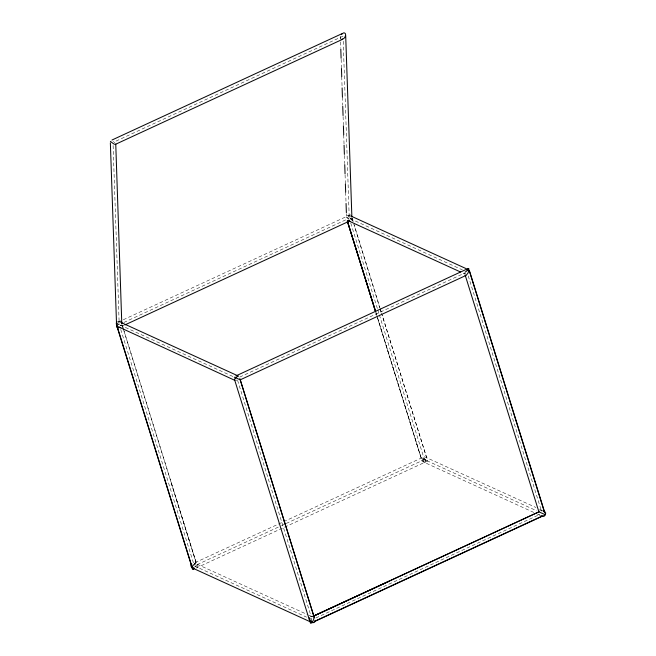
<?xml version="1.0" encoding="UTF-8"?>
<svg xmlns="http://www.w3.org/2000/svg" width="656" height="656" viewBox="0 0 656 656"><rect width="100%" height="100%" fill="white"/><g stroke="black" fill="none" stroke-linecap="round" stroke-linejoin="round"><path stroke-width="0.49" stroke-dasharray="3.28 2.46" d="M122.344 325.991C122.073 324.556 122.598 326.68 120.532 325.179M352.247 219.563L352.247 219.137L351.919 220.547M465.112 273.872L465.276 273.06M340.735 36.088L340.513 40.893M121.491 324.736L121.13 325.491M348.508 216.841L350.14 214.873M539.617 510.852L542.012 510.311M197.358 567.26L197.907 565.628L196.841 564.135M195.619 566.579L196.488 565.365A5.297 2.001 -33.2 0 0 196.644 564.972M346.803 215.66L348.295 215.102L350.148 215.75M118.424 322.26L120.532 321.276M236.988 380.013L236.201 380.382M343.047 36.137L113.931 142.073L114.784 142.672M118.08 322.162L345.335 217.087M348.123 215.799L350.255 214.807M123.853 322.465L346.475 219.522M122.098 326.221L123.951 325.36M239.76 377.077L465.161 272.855M195.094 562.618L424.309 456.666L535.952 507.514M197.153 564.636L280.637 526.03M281.563 525.604L285.278 523.89M286.205 523.463L424.416 459.553L536.616 510.778M315.848 617.968L539.396 514.599M196.005 568.112L427.687 461.004L381.669 313.363M424.703 462.39L424.153 462.39M310.436 616.64L311.821 616.64M195.586 562.422L196.046 562.52M423.227 461.676L425.104 460.725L426.531 458.995A5.297 2.001 -33.2 0 0 426.753 458.06M118.088 321.473L120.31 322.145M421.997 458.495L427.163 460.783L421.652 458.323M121.606 325.679L120.532 325.204M348.5 216.816L349.468 217.308M349.525 215.406L350.345 215.783M350.181 218.661L462.382 269.887M463.234 273.232L465.088 274.077M539.568 509.163L542.446 510.483M533.754 512.426L422.202 461.398L376.806 315.749M537.379 514.083L540.257 515.395M120.138 325.032L233.274 376.675M197.226 564.267L307.762 614.729M308.681 615.148L312.412 616.845M194.373 565.923L306.573 617.14M119.507 321.784L120.532 322.432M113.168 141.54L113.701 141.868M426.343 457.478L426.712 457.872L381.677 313.822M539.544 514.976L538.847 514.173M423.596 461.857L423.071 459.831L423.407 457.626A5.297 2.025 81.4 0 1 423.965 456.822M351.887 219.383L350.706 218.136A5.297 2.55 -66.1 0 1 350.156 219.358M352.034 218.128L353.707 223.598M340.53 38.515L340.407 37.827M123.976 330.96L195.98 562.143M171.118 482.808L196.062 562.299M468.236 275.905L541.569 511.36M352.133 218.44L379.849 307.508M380.152 308.484L381.366 312.387M379.849 307.984L354.002 224.565M380.152 308.951L381.39 312.92M350.771 223.122L377.553 309.099M377.856 310.075L379.078 313.986M379.381 314.962L424.416 459.553M375.896 312.723L376.503 314.675M376.806 315.651L421.177 458.118L376.897 315.487M375.896 312.822L376.503 314.773M237.587 380.324L311.231 616.755M123.672 329.984L122.065 324.704L123.074 328.041M123.394 328.984L196.251 562.889M120.737 329.492L193.463 562.987M375.986 312.551L376.593 314.511M351.903 217.866L351.993 219.719M343.219 41.246L349.222 217.218M340.546 41.91L340.759 48.052M341.145 59.294L341.456 68.495M341.735 76.678L342.079 86.904M342.432 97.129L342.711 105.304M343.096 116.555L343.375 124.738M343.719 134.956L344.039 144.164M344.416 155.406L344.695 163.59M345.081 174.832L345.392 184.041M345.671 192.216L346.024 202.442M346.409 213.692L346.475 215.734M113.111 145.566L119.179 323.58M424.867 462.283A5.297 2.025 81.4 0 0 425.424 461.48L425.35 457.47L422.316 460.077A5.297 2.001 -33.2 0 0 422.079 461.045M541.216 510.942A5.297 4.543 35 0 1 542.028 510.852M195.816 565.808A5.297 2.55 -66.1 0 1 195.48 566.62M464.686 273.486A5.297 2.001 -33.2 0 1 464.719 273.06"/><path stroke-width="0.98" d="M117.112 321.752L116.26 323.014L116.497 324.892A5.297 4.567 12.8 0 0 117.473 326.376L235.045 380.447M351.181 216.168L351.075 216.849M121.795 323.703L115.751 143.984M117.088 324.113C115.44 325.901 117.408 329.46 119.769 327.155M192.561 567.284L192.479 568.014L194.225 568.391A5.297 4.543 35 0 0 194.529 568.391M310.354 620.912L310.255 622.667M310.96 618.255L311.411 622.118M309.304 617.698L309.427 619.969A5.297 4.567 12.8 0 0 310.403 621.453C311.78 623.774 315.93 622.708 315.101 620.273M465.161 272.101L468.351 269.854M466.67 269.952L467.949 268.607M194.561 568.203L193.454 569.301M349.312 220.695L348.992 221.072L460.446 271.953M348.336 221.621L349.008 221.088L350.214 221.375M191.888 564.16C189.486 565.103 191.946 567.506 192.487 568.9M311.239 623.061L312.887 621.084A5.297 2.55 -66.1 0 0 313.666 619.321L314.076 616.976L240.219 379.808M544.447 515.214C547.276 513.353 544.718 510.909 543.078 510.926M341.464 39.426L343.834 38.483A5.297 4.018 -72.2 0 0 344.958 37.023C347.098 33.743 344.121 31.439 342.26 33.784A5.297 4.018 -72.2 0 0 341.686 34.415M111.971 140.031L342.014 33.661M115.538 144.295L342.809 39.204M124.878 324.933L349.361 221.138M235.848 375.929L465.891 269.559M240.252 379.816L466.022 275.43L467.769 273.396A5.297 2.55 -66.1 0 0 468.548 271.641L468.917 269.067M538.912 511.86L312.961 616.361L539.273 511.696M314.749 621.24L542.004 516.157L544.111 516.264L545.021 515.296L545.12 513.779M314.199 621.691L543.316 515.755M312.781 616.427L389.598 581.101M193.733 567.891L193.225 568.039M120.802 327.68L118.941 327.442M348.041 221.744L347.475 221.498M468.228 268.501L468.81 268.763M465.744 275.512L465.243 275.258M193.167 569.424L192.593 569.178M313.347 616.181L313.929 616.443M310.862 623.192L310.362 622.938M195.578 563.791L193.709 564.734L192.257 566.472A5.297 2.001 -33.2 0 0 192.044 567.407M238.308 376.216L236.39 377.118L234.873 378.906A5.297 2.001 -33.2 0 0 234.643 379.857M194.529 563.455L194.955 563.488M542.036 516.206L541.02 515.616M116.489 323.408L119.072 324.564M239.317 379.414L234.225 377.151M239.44 379.471L240.112 379.758M544.611 514.402L539.626 512.188M544.816 514.476L545.316 514.706M348.984 221.072L348.024 220.482M351.28 216.201L468.113 269.542M121.237 322.572L238.071 375.904M193.282 568.383L311.042 622.142M348.926 219.104L346.647 217.136M121.409 321.67L121.844 322.916M110.38 141.376L113.759 143.926A5.297 1.492 37.8 0 0 114.931 144.304M469.589 271.207L544.447 511.549M469.319 270.936L544.48 512.254M465.145 275.028L538.724 511.262M375.593 311.748L347.327 220.998L375.683 311.575M347.286 220.982L375.281 310.87M239.858 378.553L314.404 617.911M234.405 379.16L309.566 620.469M116.916 325.671L192.077 566.981M116.637 325.401L191.798 566.71M345.696 35.76L351.87 216.841M340.792 49.069L341.104 58.277M341.456 68.495L341.735 76.678M342.12 87.929L342.432 97.129M342.744 106.329L343.063 115.53M343.408 125.755L343.719 134.956M344.072 145.181L344.384 154.39M344.736 164.615L345.048 173.815M345.392 184.041L345.671 192.216M346.056 203.467L346.368 212.667M110.356 142.877L116.563 324.982M312.805 622.208A5.297 2.025 81.4 0 1 312.592 622.413M469.352 270.51A5.297 2.001 -33.2 0 1 469.212 271.272M544.16 511.811A5.297 4.567 12.8 0 1 544.324 512.024"/></g></svg>
